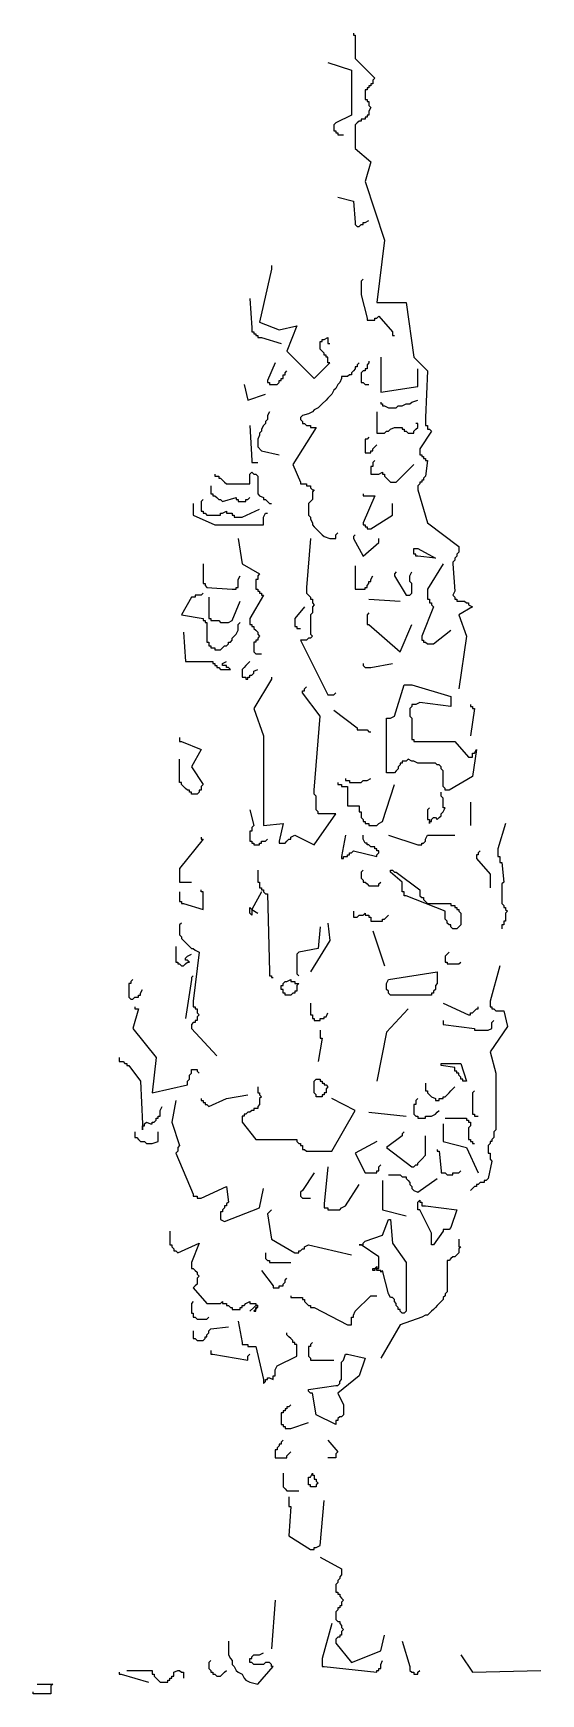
# Model space of a CAD drawing. Extents: x -14.8 to 11.2, y -1.5 to 83.6.
import ezdxf

# ---------------------------------------------------------------- set-up
doc = ezdxf.new("R2010")
doc.units = 0
doc.layers.get('0').update_dxf_attribs({"linetype": 'CONTINUOUS'})

msp = doc.modelspace()

# ---------------------------------------------------------------- linework, layer by layer
at = {"color": 0}
for points in [[(1.593, 83.615), (1.593, 83.515), (1.693, 83.515), (1.693, 82.315), (2.693, 81.315), (2.593, 81.215), (2.593, 81.115), (2.593, 81.015), (2.493, 81.015), (2.493, 80.915), (2.393, 80.915), (2.393, 80.815), (2.293, 80.815), (2.293, 80.715), (2.193, 80.715), (2.193, 80.615), (2.193, 80.515), (2.193, 80.415), (2.193, 80.315), (2.193, 80.215), (2.293, 80.215), (2.293, 80.115), (2.393, 80.115), (2.393, 80.015), (2.393, 79.915), (2.493, 79.815), (2.393, 79.615), (2.393, 79.515), (2.393, 79.415), (2.293, 79.415), (2.293, 79.315), (2.193, 79.315), (2.193, 79.215), (2.093, 79.215), (1.993, 79.215), (1.993, 79.115), (1.893, 79.115), (1.793, 79.015), (1.693, 78.915), (1.693, 77.715), (2.493, 77.015), (2.193, 76.015), (3.193, 73.015), (2.793, 69.815), (4.293, 69.815), (4.693, 67.015), (5.393, 66.315), (5.293, 63.915), (5.293, 63.815), (5.293, 63.715), (5.293, 63.615), (5.293, 63.515), (5.393, 63.515), (5.393, 63.415), (5.393, 63.315), (5.493, 63.315), (5.593, 63.215), (4.993, 62.315), (4.993, 62.215), (4.993, 62.115), (4.993, 62.015), (5.093, 62.015), (5.093, 61.915), (5.193, 61.915), (5.193, 61.815), (5.293, 61.815), (5.293, 61.715), (5.393, 61.715), (5.293, 60.915), (5.193, 60.815), (5.193, 60.715), (5.093, 60.715), (5.093, 60.615), (4.993, 60.615), (4.993, 60.515), (4.893, 60.415), (4.893, 60.315), (4.893, 60.215), (5.393, 58.515), (6.993, 57.315), (6.993, 57.215), (6.993, 57.115), (6.993, 57.015), (6.893, 56.915), (6.893, 56.815), (6.793, 56.715), (6.793, 56.615), (6.693, 56.515), (6.693, 56.415), (6.793, 55.015), (6.693, 54.815), (6.793, 54.715), (6.793, 54.615), (6.893, 54.615), (6.893, 54.515), (6.993, 54.515), (7.093, 54.515), (7.193, 54.515), (7.293, 54.515), (7.393, 54.415), (7.493, 54.415), (7.493, 54.315), (7.693, 54.215), (6.993, 53.815), (7.393, 52.715), (6.993, 50.015)], [(0.293, 82.115), (1.493, 81.715), (1.493, 79.415), (0.693, 79.015), (0.593, 78.915), (0.593, 78.815), (0.593, 78.715), (0.593, 78.615), (0.693, 78.615), (0.693, 78.515), (0.793, 78.515), (0.793, 78.415), (0.893, 78.415), (1.093, 78.415)], [(0.793, 75.215), (1.593, 75.015), (1.693, 73.915), (1.693, 73.815), (1.793, 73.715), (1.893, 73.715), (1.993, 73.815), (2.093, 73.815), (2.093, 73.915), (2.193, 73.915), (2.393, 74.015)], [(-2.607, 71.715), (-2.607, 71.615), (-2.607, 71.515), (-3.207, 68.815), (-2.207, 68.415), (-1.307, 68.615), (-1.807, 67.315), (-0.407, 65.915), (0.393, 66.715), (0.293, 66.715), (0.293, 66.815), (0.293, 66.915), (0.293, 67.015), (0.193, 67.015), (0.193, 67.115), (0.093, 67.115), (0.093, 67.215), (-0.007, 67.315), (-0.107, 67.415), (-0.107, 67.615), (-0.107, 67.715), (-0.107, 67.815), (-0.007, 67.815), (-0.007, 67.915), (0.093, 67.915), (0.293, 68.015), (0.293, 67.915), (0.293, 67.815), (0.293, 67.715), (0.393, 67.715)], [(2.093, 71.015), (1.993, 70.915), (1.993, 70.815), (1.993, 70.715), (1.993, 70.615), (1.993, 70.515), (1.993, 70.415), (1.993, 70.315), (1.993, 70.215), (2.293, 69.015), (2.293, 68.915), (2.393, 68.915), (2.493, 68.915), (2.593, 68.915), (2.693, 68.915), (2.693, 69.015), (2.793, 69.015), (2.893, 69.115), (3.593, 68.315), (3.593, 68.215), (3.593, 68.115), (3.693, 68.115)], [(-3.707, 70.015), (-3.607, 68.515), (-3.607, 68.415), (-3.607, 68.315), (-3.507, 68.315), (-3.507, 68.215), (-3.407, 68.215), (-3.407, 68.115), (-3.307, 68.115), (-3.307, 68.015), (-3.207, 68.015), (-3.107, 68.015), (-2.107, 67.715)], [(-2.407, 66.715), (-2.807, 65.815), (-2.807, 65.715), (-2.707, 65.715), (-2.707, 65.615), (-2.607, 65.615), (-2.507, 65.615), (-2.407, 65.615), (-2.307, 65.615), (-2.207, 65.715), (-2.207, 65.815), (-2.107, 65.815), (-2.107, 65.915), (-2.007, 65.915), (-2.007, 66.015), (-2.007, 66.115), (-1.907, 66.115), (-1.907, 66.215), (-1.807, 66.315)], [(1.893, 66.715), (1.793, 66.615), (1.793, 66.515), (1.693, 66.515), (1.693, 66.415), (1.593, 66.315), (1.493, 66.215), (1.493, 66.115), (1.393, 66.115), (1.293, 66.015), (1.193, 66.015), (1.093, 66.015), (0.993, 66.015), (0.993, 65.915), (0.893, 65.715), (0.793, 65.615), (0.693, 65.415), (0.593, 65.315), (0.493, 65.115), (0.393, 65.015), (0.293, 64.915), (0.193, 64.815), (-0.007, 64.615), (-0.107, 64.515), (-0.207, 64.415), (-0.407, 64.315), (-0.507, 64.215), (-0.707, 64.115), (-1.007, 64.015), (-1.107, 63.915), (-1.107, 63.815), (-1.007, 63.715), (-1.007, 63.615), (-0.907, 63.615), (-0.807, 63.515), (-0.707, 63.515), (-0.607, 63.515), (-0.607, 63.415), (-0.507, 63.415), (-0.307, 63.415), (-1.507, 61.515), (-1.107, 60.615), (-1.107, 60.515), (-1.007, 60.515), (-0.907, 60.515), (-0.807, 60.515), (-0.807, 60.415), (-0.707, 60.415), (-0.607, 60.415), (-0.607, 60.315), (-0.507, 60.215), (-0.407, 60.215), (-0.507, 60.115), (-0.507, 60.015), (-0.507, 59.915), (-0.507, 59.815), (-0.507, 59.715), (-0.607, 59.615), (-0.707, 59.515), (-0.707, 59.315), (-0.707, 59.215), (-0.707, 59.015), (-0.707, 58.915), (-0.607, 58.815), (-0.607, 58.715), (-0.507, 58.515), (-0.507, 58.415), (-0.407, 58.315), (-0.307, 58.215), (-0.207, 58.115), (-0.107, 58.015), (-0.007, 57.915), (0.093, 57.815), (0.393, 57.715), (0.493, 57.715), (0.593, 57.715), (0.693, 57.715), (0.693, 57.815), (0.693, 57.915), (0.793, 58.015)], [(2.393, 66.815), (2.393, 66.715), (2.293, 66.615), (2.293, 66.515), (2.293, 66.415), (2.193, 66.415), (2.193, 66.315), (2.093, 66.315), (1.993, 66.215), (1.993, 66.115), (1.993, 66.015), (1.993, 65.915), (1.993, 65.815), (1.993, 65.715), (2.093, 65.715), (2.193, 65.615), (2.293, 65.615), (2.393, 65.615)], [(2.993, 67.015), (2.993, 65.215), (4.893, 65.515), (4.893, 65.615), (4.893, 65.715), (4.893, 65.815), (4.893, 65.915), (4.893, 66.015), (4.893, 66.115), (4.893, 66.215), (4.893, 66.415)], [(-4.007, 65.615), (-3.807, 64.815), (-2.907, 65.115)], [(2.993, 64.715), (2.993, 64.615), (3.093, 64.615), (3.093, 64.515), (3.193, 64.515), (3.393, 64.415), (3.493, 64.415), (3.593, 64.415), (3.693, 64.415), (3.793, 64.415), (3.893, 64.515), (3.993, 64.515), (4.093, 64.515), (4.293, 64.615), (4.393, 64.615), (4.493, 64.615), (4.593, 64.715), (4.893, 64.815)], [(-2.707, 64.215), (-2.807, 64.015), (-2.807, 63.915), (-2.807, 63.815), (-2.907, 63.715), (-2.907, 63.615), (-3.007, 63.515), (-3.107, 63.315), (-3.107, 63.215), (-3.207, 63.115), (-3.207, 63.015), (-3.307, 62.815), (-3.307, 62.715), (-3.307, 62.615), (-3.307, 62.415), (-3.107, 62.215), (-2.207, 62.015)], [(2.793, 64.215), (2.793, 63.315), (2.793, 63.215), (2.793, 63.115), (2.893, 63.115), (2.993, 63.115), (3.093, 63.115), (3.193, 63.115), (3.293, 63.215), (3.393, 63.215), (3.493, 63.315), (3.693, 63.415), (3.793, 63.415), (3.893, 63.415), (3.993, 63.415), (4.093, 63.415), (4.093, 63.315), (4.193, 63.315), (4.193, 63.215), (4.293, 63.215), (4.393, 63.115), (4.593, 63.115), (4.693, 63.115), (4.693, 63.215), (4.793, 63.315), (4.893, 63.415), (4.893, 63.515), (4.893, 63.615), (4.793, 63.615)], [(-3.707, 63.515), (-3.607, 61.715), (-3.607, 61.615), (-3.507, 61.615), (-3.407, 61.615), (-3.307, 61.615)], [(2.393, 62.915), (2.293, 62.815), (2.193, 62.815), (2.193, 62.715), (2.193, 62.615), (2.193, 62.515), (2.193, 62.415), (2.193, 62.315), (2.193, 62.215), (2.193, 62.115), (2.293, 62.115), (2.393, 62.115), (2.493, 62.115), (2.493, 62.215), (2.593, 62.215), (2.593, 62.315), (2.693, 62.415), (2.793, 62.515)], [(2.693, 61.715), (2.593, 61.615), (2.593, 61.515), (2.593, 61.415), (2.493, 61.415), (2.493, 61.315), (2.493, 61.215), (2.493, 61.115), (2.493, 61.015), (2.593, 61.015), (2.693, 61.015), (2.793, 61.015), (2.893, 61.015), (3.093, 61.115), (3.093, 61.015), (3.193, 61.015), (3.193, 60.915), (3.293, 60.815), (3.393, 60.715), (3.493, 60.615), (3.593, 60.615), (3.793, 60.615), (4.693, 61.515)], [(-5.507, 61.015), (-5.507, 60.915), (-5.407, 60.915), (-5.307, 60.915), (-5.307, 60.815), (-5.207, 60.815), (-5.107, 60.715), (-5.007, 60.615), (-4.907, 60.515), (-3.707, 60.515), (-3.707, 60.615), (-3.707, 60.715), (-3.707, 60.815), (-3.707, 60.915), (-3.707, 61.015), (-3.607, 61.115), (-3.507, 61.015), (-3.407, 61.015), (-3.307, 60.915), (-3.307, 60.815), (-3.307, 60.715), (-3.307, 60.615), (-3.307, 60.415), (-3.307, 60.315), (-3.307, 60.215), (-3.307, 60.115), (-3.307, 60.015), (-3.207, 59.915), (-3.007, 59.815), (-3.007, 59.715), (-2.907, 59.715), (-2.807, 59.615), (-2.707, 59.515), (-2.607, 59.515)], [(-6.107, 59.715), (-6.207, 59.615), (-6.207, 59.515), (-6.207, 59.415), (-6.207, 59.315), (-6.207, 59.215), (-6.207, 59.115), (-6.107, 59.115), (-6.107, 59.015), (-6.007, 59.015), (-5.907, 58.915), (-5.807, 58.915), (-5.707, 58.915), (-5.607, 58.915), (-5.507, 58.915), (-5.407, 58.915), (-5.307, 58.915), (-5.207, 58.915), (-5.207, 59.015), (-5.107, 59.015), (-4.907, 59.115), (-4.907, 59.015), (-4.807, 59.015), (-4.707, 59.015), (-4.607, 59.015), (-4.607, 58.915), (-4.507, 58.915), (-4.507, 58.815), (-4.407, 58.815), (-4.307, 58.815), (-4.107, 58.815), (-3.207, 59.215)], [(-5.707, 60.415), (-5.707, 60.315), (-5.707, 60.215), (-5.707, 60.115), (-5.707, 60.015), (-5.607, 60.015), (-5.607, 59.915), (-5.507, 59.915), (-5.407, 59.815), (-5.307, 59.715), (-5.207, 59.715), (-5.107, 59.615), (-4.407, 59.815), (-4.407, 59.715), (-4.307, 59.715), (-4.307, 59.615), (-4.207, 59.615), (-4.107, 59.615), (-4.007, 59.615), (-3.907, 59.615), (-3.907, 59.715), (-3.807, 59.715), (-3.707, 59.815)], [(2.093, 60.015), (2.093, 59.915), (2.193, 59.915), (2.293, 59.915), (2.393, 59.915), (2.493, 59.915), (2.593, 59.915), (2.693, 59.915), (2.093, 58.515), (2.093, 58.415), (2.193, 58.415), (2.193, 58.315), (2.293, 58.315), (2.293, 58.215), (2.393, 58.215), (2.493, 58.215), (3.593, 58.915), (3.593, 59.015), (3.593, 59.115), (3.593, 59.215), (3.593, 59.315), (3.593, 59.415), (3.593, 59.515)], [(-6.607, 59.515), (-6.607, 59.415), (-6.607, 59.315), (-6.607, 59.215), (-6.607, 59.115), (-6.607, 59.015), (-6.607, 58.915), (-5.507, 58.415), (-3.007, 58.415), (-3.007, 58.515), (-3.007, 58.615), (-3.007, 58.715), (-3.007, 58.815), (-2.907, 59.015), (-2.807, 59.015)], [(1.693, 57.915), (1.593, 57.815), (1.593, 57.715), (2.093, 56.815), (2.893, 57.515), (2.893, 57.615), (2.893, 57.715)], [(-4.307, 57.715), (-4.107, 56.415), (-3.207, 55.915), (-3.307, 55.815), (-3.307, 55.715), (-3.307, 55.615), (-3.407, 55.615), (-3.407, 55.515), (-3.407, 55.415), (-3.407, 55.315), (-3.407, 55.215), (-3.407, 55.115), (-3.307, 55.115), (-3.307, 55.015), (-3.207, 55.015), (-3.207, 54.915), (-3.107, 54.915), (-3.107, 54.815), (-3.007, 54.815), (-3.707, 53.615), (-3.707, 53.515), (-3.707, 53.415), (-3.707, 53.315), (-3.607, 53.315), (-3.607, 53.215), (-3.507, 53.215), (-3.507, 53.115), (-3.407, 53.015), (-3.307, 52.915), (-3.307, 52.815), (-3.207, 52.715), (-3.307, 52.615), (-3.307, 52.515), (-3.407, 52.515), (-3.407, 52.415), (-3.507, 52.415), (-3.507, 52.315), (-3.507, 52.215), (-3.507, 52.115), (-3.507, 52.015), (-3.507, 51.915), (-3.407, 51.815), (-3.307, 51.815), (-3.107, 51.815)], [(-0.607, 57.715), (-0.807, 55.215), (-0.807, 55.115), (-0.807, 55.015), (-0.807, 54.915), (-0.707, 54.815), (-0.607, 54.715), (-0.607, 54.615), (-0.507, 54.615), (-0.507, 54.515), (-0.507, 54.415), (-0.407, 54.315), (-0.507, 54.215), (-0.507, 54.115), (-0.507, 54.015), (-0.507, 53.915), (-0.607, 53.815), (-0.607, 53.715), (-0.607, 53.615), (-0.607, 53.515), (-0.607, 53.415), (-0.607, 53.315), (-0.607, 53.215), (-0.607, 53.115), (-0.607, 53.015), (-0.607, 52.915), (-0.607, 52.815), (-0.507, 52.715), (-0.607, 52.615), (-0.707, 52.615), (-0.807, 52.515), (-0.907, 52.515), (-1.007, 52.515), (-1.107, 52.515), (0.293, 49.715), (0.393, 49.715), (0.493, 49.715), (0.593, 49.715), (0.693, 49.815)], [(-6.107, 56.415), (-6.107, 56.315), (-6.107, 56.215), (-6.107, 56.115), (-6.107, 56.015), (-6.107, 55.915), (-6.107, 55.815), (-6.107, 55.715), (-6.107, 55.615), (-6.107, 55.515), (-6.107, 55.415), (-6.007, 55.415), (-6.007, 55.315), (-5.907, 55.215), (-4.607, 55.115), (-4.507, 55.115), (-4.407, 55.115), (-4.407, 55.215), (-4.307, 55.215), (-4.307, 55.315), (-4.307, 55.415), (-4.307, 55.515), (-4.307, 55.615), (-4.207, 55.815)], [(1.693, 56.315), (1.693, 55.215), (1.693, 55.115), (1.793, 55.115), (1.893, 55.115), (2.093, 55.115), (2.193, 55.115), (2.193, 55.215), (2.293, 55.215), (2.293, 55.315), (2.393, 55.415), (2.393, 55.515), (2.493, 55.515), (2.493, 55.615), (2.593, 55.815)], [(6.193, 56.415), (5.393, 55.115), (5.393, 55.015), (5.393, 54.915), (5.393, 54.815), (5.393, 54.715), (5.393, 54.615), (5.493, 54.615), (5.493, 54.515), (5.493, 54.415), (5.593, 54.415), (5.593, 54.315), (5.693, 54.215), (5.093, 52.715), (5.093, 52.615), (5.093, 52.515), (5.193, 52.515), (5.193, 52.415), (5.293, 52.415), (5.393, 52.315), (5.493, 52.315), (5.693, 52.315), (6.593, 53.015)], [(3.793, 56.015), (3.693, 55.915), (3.693, 55.815), (4.293, 54.815), (4.393, 54.815), (4.493, 54.815), (4.593, 54.915), (4.593, 55.015), (4.593, 55.115), (4.593, 55.215), (4.593, 55.315), (4.593, 55.415), (4.493, 55.515), (4.493, 55.615), (4.493, 55.715), (4.493, 55.815), (4.593, 56.015)], [(-6.107, 54.915), (-6.207, 54.815), (-6.307, 54.815), (-6.407, 54.815), (-6.507, 54.815), (-6.507, 54.715), (-6.607, 54.715), (-6.707, 54.715), (-7.207, 53.815), (-6.107, 53.615), (-6.107, 53.515), (-6.007, 53.515), (-6.007, 53.415), (-5.907, 53.415), (-5.907, 53.315), (-5.907, 53.215), (-5.907, 53.115), (-5.907, 53.015), (-5.907, 52.915), (-5.907, 52.815), (-5.907, 52.715), (-5.907, 52.615), (-5.907, 52.515), (-5.907, 52.415), (-5.807, 52.415), (-5.807, 52.315), (-5.807, 52.215), (-5.707, 52.215), (-5.707, 52.115), (-5.607, 52.115), (-5.507, 52.115), (-5.507, 52.015), (-5.307, 52.015), (-5.207, 52.015), (-5.107, 52.115), (-5.007, 52.215), (-4.907, 52.215), (-4.807, 52.315), (-4.807, 52.415), (-4.707, 52.415), (-4.607, 52.515), (-4.607, 52.615), (-4.507, 52.715), (-4.407, 52.815), (-4.307, 53.015), (-4.307, 53.115), (-4.307, 53.215), (-4.307, 53.315), (-4.207, 53.415)], [(-5.807, 54.715), (-5.807, 54.615), (-5.807, 54.515), (-5.807, 54.415), (-5.807, 54.315), (-5.807, 54.215), (-5.807, 54.115), (-5.807, 54.015), (-5.807, 53.915), (-5.807, 53.815), (-5.807, 53.715), (-5.807, 53.615), (-5.707, 53.615), (-5.707, 53.515), (-5.607, 53.515), (-5.507, 53.515), (-5.407, 53.515), (-5.307, 53.515), (-5.207, 53.415), (-5.107, 53.415), (-5.007, 53.415), (-4.907, 53.415), (-4.807, 53.415), (-4.607, 53.515), (-4.207, 54.515)], [(2.393, 54.615), (3.993, 54.515)], [(-0.907, 54.215), (-1.407, 53.615), (-1.407, 53.515), (-1.407, 53.415), (-1.407, 53.315), (-1.407, 53.215), (-1.307, 53.215), (-1.307, 53.115), (-1.207, 53.115), (-1.107, 53.115)], [(2.393, 53.915), (2.293, 53.815), (2.293, 53.715), (2.293, 53.615), (2.293, 53.515), (2.293, 53.415), (2.293, 53.315), (2.393, 53.315), (3.993, 51.915), (4.593, 53.315)], [(-7.107, 52.915), (-7.007, 51.415), (-5.607, 51.415), (-5.607, 51.315), (-5.507, 51.315), (-5.507, 51.215), (-5.407, 51.215), (-5.407, 51.115), (-5.307, 51.115), (-5.207, 51.015), (-5.107, 51.015), (-4.907, 51.015), (-4.807, 51.015), (-4.707, 51.015), (-4.807, 51.115), (-4.907, 51.115), (-4.907, 51.215), (-5.007, 51.215), (-5.107, 51.215), (-5.107, 51.315), (-4.907, 51.415)], [(-3.707, 51.415), (-3.807, 51.315), (-3.907, 51.215), (-4.007, 51.115), (-4.107, 51.015), (-4.107, 50.915), (-4.107, 50.815), (-4.107, 50.715), (-4.107, 50.615), (-4.007, 50.615), (-3.907, 50.615), (-3.907, 50.515), (-3.807, 50.515), (-3.807, 50.615), (-3.707, 50.615), (-3.707, 50.715), (-3.607, 50.715), (-3.507, 50.815), (-3.507, 50.915), (-3.307, 51.015)], [(2.093, 51.315), (2.093, 51.215), (2.193, 51.115), (2.293, 51.115), (2.393, 51.115), (2.493, 51.115), (3.593, 51.315)], [(-2.607, 50.615), (-2.607, 50.515), (-3.507, 49.015), (-3.007, 47.615), (-3.007, 43.015), (-2.007, 43.115), (-2.207, 42.215), (-2.207, 42.115), (-2.107, 42.115), (-2.007, 42.115), (-1.907, 42.115), (-1.807, 42.215), (-1.707, 42.315), (-1.607, 42.315), (-1.607, 42.415), (-1.407, 42.515), (-0.407, 42.015), (0.693, 43.615), (0.593, 43.615), (0.493, 43.615), (0.393, 43.615), (0.293, 43.615), (0.193, 43.615), (0.093, 43.615), (-0.007, 43.615), (-0.107, 43.615), (-0.207, 43.615), (-0.207, 43.715), (-0.307, 43.815), (-0.307, 43.915), (-0.307, 44.015), (-0.307, 44.115), (-0.307, 44.215), (-0.307, 44.315), (-0.307, 44.415), (-0.307, 44.515), (-0.407, 44.615), (-0.407, 44.815), (-0.107, 48.615), (-1.007, 49.815), (-1.007, 49.915), (-0.907, 49.915), (-0.907, 50.015), (-0.807, 50.115)], [(0.593, 48.915), (1.793, 48.015), (1.793, 47.915), (1.893, 47.915), (1.993, 47.915), (2.093, 47.915), (2.193, 47.915), (2.293, 47.915), (2.393, 47.815), (2.493, 47.815)], [(7.593, 49.215), (7.593, 49.115), (7.693, 49.115), (7.693, 49.015), (7.793, 49.015), (7.593, 47.615)], [(-7.307, 47.515), (-7.307, 47.415), (-7.307, 47.315), (-7.207, 47.315), (-6.207, 46.915), (-6.707, 46.015), (-6.107, 45.115), (-6.207, 45.015), (-6.207, 44.915), (-6.207, 44.815), (-6.307, 44.815), (-6.307, 44.715), (-6.407, 44.615), (-6.507, 44.615), (-6.607, 44.615), (-6.707, 44.615), (-6.707, 44.715), (-6.807, 44.715), (-6.807, 44.815), (-6.907, 44.815), (-7.007, 44.915), (-7.107, 45.015), (-7.207, 45.115), (-7.207, 45.215), (-7.307, 45.215), (-7.307, 45.315), (-7.307, 45.515), (-7.307, 46.415)], [(0.793, 45.215), (0.793, 45.115), (0.893, 45.115), (0.993, 45.115), (0.993, 45.015), (1.093, 45.015), (1.193, 45.015), (1.293, 45.015), (1.293, 44.115), (1.293, 44.015), (1.393, 44.015), (1.493, 44.015), (1.593, 44.015), (1.693, 44.015), (1.793, 44.015), (1.893, 44.015), (1.893, 43.915), (1.893, 43.815), (1.893, 43.715), (1.993, 43.715), (1.993, 43.615), (1.993, 43.515), (1.993, 43.415), (2.093, 43.315), (2.093, 43.215), (2.193, 43.215), (2.193, 43.115), (2.293, 43.115), (2.393, 43.115), (2.393, 43.015), (2.493, 43.015), (2.593, 43.015), (2.693, 43.015), (2.793, 43.015), (2.893, 43.115), (3.093, 43.215), (3.693, 45.115)], [(1.193, 45.415), (1.193, 45.315), (1.293, 45.315), (1.393, 45.315), (1.393, 45.215), (1.493, 45.215), (1.593, 45.215), (1.793, 45.215), (1.893, 45.215), (1.993, 45.215), (2.093, 45.315), (2.193, 45.315), (2.293, 45.315), (2.493, 45.415)], [(5.493, 43.915), (5.393, 43.815), (5.393, 43.715), (5.393, 43.615), (5.393, 43.515), (5.393, 43.415), (5.393, 43.315), (5.493, 43.315), (5.493, 43.215), (5.493, 43.115), (5.493, 43.215), (5.593, 43.215), (5.593, 43.315), (5.693, 43.415), (5.793, 43.415), (5.893, 43.315), (5.993, 43.415), (6.093, 43.515), (6.093, 43.615), (6.193, 43.715), (6.293, 43.915), (6.193, 43.915), (6.193, 44.015), (6.193, 44.115), (6.193, 44.215), (6.193, 44.315), (6.193, 44.415), (6.093, 44.515), (6.093, 44.715)], [(-3.707, 43.815), (-3.507, 43.015), (-3.607, 42.915), (-3.607, 42.815), (-3.607, 42.715), (-3.707, 42.715), (-3.707, 42.615), (-3.707, 42.515), (-3.707, 42.415), (-3.707, 42.315), (-3.707, 42.215), (-3.607, 42.215), (-3.607, 42.115), (-3.507, 42.115), (-3.507, 42.015), (-3.407, 42.015), (-3.307, 42.015), (-3.207, 42.015), (-3.207, 42.115), (-3.107, 42.115), (-3.107, 42.215), (-3.007, 42.215), (-2.907, 42.215), (-2.807, 42.315)], [(7.593, 44.215), (7.593, 43.015)], [(9.393, 43.115), (8.993, 41.815), (8.993, 41.715), (8.993, 41.615), (8.993, 41.515), (8.993, 41.415), (9.093, 41.415), (9.093, 41.315), (9.093, 41.215), (9.093, 41.115), (9.193, 41.115), (9.293, 40.115), (9.193, 40.015), (9.193, 39.915), (9.193, 39.815), (9.193, 39.715), (9.193, 39.615), (9.193, 39.515), (9.193, 39.415), (9.193, 39.315), (9.193, 39.215), (9.193, 39.115), (9.193, 39.015), (9.293, 38.915), (9.293, 38.815), (9.393, 38.815), (9.393, 38.715), (9.493, 38.615), (9.393, 38.515), (9.393, 38.415), (9.393, 38.315), (9.393, 38.215), (9.393, 38.115), (9.293, 38.115), (9.293, 38.015), (9.293, 37.915), (9.193, 37.915), (9.193, 37.815), (9.193, 37.715)], [(-6.207, 42.415), (-6.207, 42.315), (-6.107, 42.315), (-7.307, 40.815), (-7.307, 40.715), (-7.307, 40.615), (-7.307, 40.515), (-7.307, 40.415), (-7.307, 40.315), (-7.307, 40.215), (-7.307, 40.115), (-7.207, 40.115), (-7.107, 40.115), (-7.007, 40.115), (-6.907, 40.115), (-6.707, 40.115)], [(1.193, 42.515), (0.993, 41.415), (0.993, 41.315), (1.093, 41.315), (1.093, 41.415), (1.193, 41.415), (1.293, 41.415), (1.293, 41.515), (1.393, 41.515), (1.393, 41.615), (1.493, 41.615), (1.593, 41.715), (2.793, 41.415), (2.793, 41.515), (2.893, 41.615), (2.893, 41.715), (2.793, 41.715), (2.793, 41.815), (2.693, 41.815), (2.693, 41.915), (2.593, 41.915), (2.493, 41.915), (2.393, 42.015), (2.293, 42.015), (2.293, 42.115), (2.193, 42.115), (2.093, 42.315), (2.093, 42.415), (2.093, 42.515)], [(3.393, 42.515), (4.893, 42.015), (4.993, 42.015), (5.093, 42.015), (5.093, 42.115), (5.193, 42.115), (5.293, 42.215), (5.293, 42.315), (5.393, 42.515), (6.793, 42.515)], [(8.093, 41.715), (7.993, 41.615), (7.993, 41.515), (7.893, 41.515), (7.893, 41.415), (7.893, 41.315), (8.593, 40.515), (8.593, 40.415), (8.593, 40.315), (8.593, 40.215), (8.593, 40.115), (8.593, 40.015), (8.593, 39.915), (8.593, 39.815)], [(-3.307, 40.715), (-3.307, 40.615), (-3.307, 40.515), (-3.307, 40.415), (-3.307, 40.315), (-3.307, 40.215), (-3.307, 40.115), (-3.207, 40.115), (-3.207, 40.015), (-3.207, 39.915), (-3.207, 39.815), (-3.107, 39.815), (-3.107, 39.715), (-3.007, 39.715), (-3.007, 39.615), (-2.907, 39.515), (-2.807, 39.515), (-2.707, 35.515), (-2.707, 35.415), (-2.707, 35.315), (-2.607, 35.315), (-2.607, 35.215), (-2.507, 35.215)], [(2.093, 40.715), (1.993, 40.615), (1.993, 40.515), (1.993, 40.415), (1.993, 40.315), (2.093, 40.215), (2.093, 40.115), (2.193, 40.115), (2.293, 40.015), (2.393, 39.915), (2.493, 39.915), (2.593, 39.915), (2.693, 39.915), (2.793, 39.915), (2.893, 39.915), (2.893, 40.015), (2.993, 40.115)], [(-7.307, 39.615), (-7.307, 39.515), (-7.307, 39.415), (-7.307, 39.315), (-7.307, 39.215), (-7.307, 39.115), (-7.207, 39.115), (-7.207, 39.015), (-7.107, 39.015), (-6.107, 38.715), (-6.107, 39.615), (-6.207, 39.615), (-6.207, 39.715)], [(-3.107, 39.615), (-3.607, 38.715), (-3.607, 38.515), (-3.607, 38.415), (-3.707, 38.515), (-3.707, 38.615), (-3.707, 38.715), (-3.707, 38.815), (-3.607, 38.715), (-3.307, 38.515)], [(1.593, 38.615), (1.593, 38.515), (1.593, 38.415), (1.593, 38.315), (1.693, 38.315), (1.793, 38.315), (1.893, 38.415), (1.993, 38.415), (2.093, 38.415), (2.193, 38.515), (2.193, 38.415), (2.293, 38.415), (2.393, 38.415), (2.393, 38.315), (2.493, 38.315), (2.493, 38.215), (2.493, 38.115), (2.593, 38.115), (2.693, 38.115), (2.793, 38.115), (2.893, 38.115), (2.993, 38.115), (3.093, 38.115), (3.093, 38.215), (3.193, 38.215), (3.293, 38.315), (3.393, 38.415)], [(-7.207, 38.015), (-7.307, 37.915), (-7.307, 37.815), (-7.307, 37.615), (-7.307, 37.515), (-7.307, 37.415), (-7.207, 37.315), (-7.207, 37.215), (-7.107, 37.115), (-7.007, 37.015), (-6.907, 36.915), (-6.807, 36.815), (-6.707, 36.715), (-6.607, 36.715), (-6.507, 36.615), (-6.307, 36.515), (-6.607, 34.015), (-6.607, 33.915), (-6.607, 33.815), (-6.607, 33.715), (-6.507, 33.715), (-6.507, 33.615), (-6.407, 33.615), (-6.407, 33.515), (-6.407, 33.415), (-6.307, 33.315), (-6.407, 33.215), (-6.407, 33.115), (-6.407, 33.015), (-6.507, 33.015), (-6.507, 32.915), (-6.607, 32.915), (-6.707, 32.815), (-6.707, 32.715), (-6.707, 32.615), (-5.407, 31.215)], [(-0.107, 37.815), (-0.207, 36.715), (-1.207, 36.515), (-1.307, 36.415), (-1.307, 36.315), (-1.307, 36.215), (-1.307, 36.115), (-1.307, 36.015), (-1.307, 35.915), (-1.307, 35.815), (-1.307, 35.715), (-1.307, 35.615), (-1.307, 35.515), (-1.307, 35.415), (-1.207, 35.315)], [(0.293, 38.015), (0.393, 37.115), (-0.607, 35.515)], [(2.593, 37.615), (3.193, 35.815)], [(-7.507, 36.815), (-7.507, 36.715), (-7.507, 36.615), (-7.507, 36.515), (-7.507, 36.415), (-7.507, 36.315), (-7.507, 36.215), (-7.507, 36.115), (-7.507, 36.015), (-7.407, 36.015), (-7.407, 35.915), (-7.307, 35.915), (-7.207, 35.815), (-7.107, 35.815), (-7.007, 35.915), (-6.907, 36.015), (-6.807, 36.015), (-6.907, 36.115), (-7.007, 36.115), (-7.007, 36.215), (-6.907, 36.315), (-6.707, 36.415)], [(6.493, 36.515), (6.393, 36.415), (6.293, 36.315), (6.293, 36.215), (6.293, 36.115), (6.293, 36.015), (6.393, 36.015), (6.393, 35.915), (6.493, 35.915), (6.593, 35.915), (6.693, 35.915), (6.793, 35.915), (6.893, 35.915), (6.993, 35.915), (7.093, 36.015)], [(9.093, 35.815), (8.593, 34.015), (8.593, 33.915), (8.593, 33.815), (8.593, 33.715), (8.693, 33.715), (8.693, 33.615), (8.793, 33.615), (8.893, 33.515), (8.993, 33.515), (9.093, 33.515), (9.293, 33.515), (9.493, 32.715), (8.593, 31.415), (8.893, 30.315), (8.893, 27.415), (8.793, 27.315), (8.793, 27.215), (8.793, 27.115), (8.793, 27.015), (8.693, 26.915), (8.693, 26.815), (8.593, 26.815), (8.593, 26.715), (8.493, 26.615), (8.493, 26.515), (8.493, 26.415), (8.493, 26.315), (8.493, 26.215), (8.593, 26.215), (8.593, 26.115), (8.593, 26.015), (8.593, 25.915), (8.693, 25.815), (8.493, 24.915), (8.393, 24.815), (8.293, 24.815), (8.293, 24.715), (8.193, 24.715), (8.093, 24.715), (7.993, 24.615), (7.893, 24.615), (7.893, 24.515), (7.793, 24.515), (7.693, 24.415), (7.593, 24.315)], [(-9.707, 35.115), (-9.807, 35.015), (-9.807, 34.915), (-9.907, 34.915), (-9.907, 34.815), (-9.907, 34.715), (-9.907, 34.615), (-9.907, 34.515), (-9.907, 34.415), (-9.907, 34.315), (-9.907, 34.215), (-9.807, 34.115), (-9.707, 34.115), (-9.607, 34.215), (-9.507, 34.215), (-9.407, 34.215), (-9.407, 34.315), (-9.307, 34.315), (-9.307, 34.415), (-9.207, 34.615)], [(-6.607, 35.315), (-6.707, 35.215), (-6.707, 35.115), (-7.007, 33.115)], [(-9.607, 33.715), (-9.607, 33.615), (-9.507, 33.615), (-9.407, 33.615), (-9.707, 32.615), (-8.507, 31.115), (-8.707, 29.315), (-6.907, 29.715), (-6.907, 29.815), (-6.907, 29.915), (-6.807, 30.015), (-6.807, 30.115), (-6.807, 30.215), (-6.707, 30.315), (-6.707, 30.415), (-6.707, 30.515), (-6.607, 30.515), (-6.507, 30.515), (-6.407, 30.515), (-6.407, 30.415), (-6.307, 30.315)], [(-0.607, 33.915), (-0.607, 33.815), (-0.607, 33.715), (-0.607, 33.615), (-0.607, 33.515), (-0.607, 33.415), (-0.607, 33.315), (-0.507, 33.315), (-0.507, 33.215), (-0.507, 33.115), (-0.407, 33.115), (-0.407, 33.015), (-0.307, 33.015), (-0.207, 33.015), (-0.107, 33.015), (-0.107, 33.115), (-0.007, 33.115), (0.093, 33.115), (0.093, 33.215), (0.193, 33.215), (0.293, 33.415)], [(4.393, 33.615), (3.293, 32.415), (2.793, 29.915)], [(6.193, 33.915), (7.493, 33.315), (7.593, 33.315), (7.593, 33.415), (7.693, 33.415), (7.793, 33.515), (7.893, 33.615), (7.993, 33.615), (7.993, 33.715)], [(-0.107, 32.515), (-0.107, 32.415), (-0.107, 32.315), (-0.107, 32.215), (-0.107, 32.115), (-0.007, 32.115), (-0.207, 30.915)], [(6.193, 33.015), (6.193, 32.915), (6.193, 32.815), (7.793, 32.615), (7.793, 32.515), (7.893, 32.515), (7.993, 32.515), (8.093, 32.515), (8.193, 32.515), (8.293, 32.515), (8.393, 32.515), (8.493, 32.515), (8.693, 32.615), (8.693, 32.715), (8.693, 32.815), (8.693, 32.915), (8.793, 33.015)], [(-10.407, 31.115), (-10.407, 31.015), (-10.407, 30.915), (-10.307, 30.915), (-10.207, 30.915), (-10.107, 30.815), (-10.007, 30.815), (-10.007, 30.715), (-9.907, 30.715), (-9.307, 29.915), (-9.207, 27.715), (-9.207, 27.515), (-9.207, 27.415), (-9.207, 27.515), (-9.207, 27.615), (-9.107, 27.615), (-9.107, 27.715), (-9.007, 27.815), (-8.807, 27.715), (-8.707, 27.715), (-8.707, 27.815), (-8.607, 27.815), (-8.507, 27.915), (-8.507, 28.015), (-8.407, 28.015), (-8.407, 28.115), (-8.307, 28.115), (-8.307, 28.215), (-8.307, 28.315), (-8.307, 28.415), (-8.207, 28.615)], [(5.293, 29.815), (5.293, 29.715), (5.293, 29.615), (5.293, 29.515), (5.293, 29.415), (5.393, 29.415), (5.393, 29.315), (5.493, 29.215), (5.593, 29.115), (5.793, 29.015), (5.793, 28.915), (5.893, 28.915), (5.993, 28.915), (5.993, 29.015), (6.093, 29.015), (6.193, 29.015), (6.193, 29.115), (6.293, 29.115), (6.393, 29.215), (6.493, 29.315), (6.593, 29.415), (6.793, 29.615)], [(-6.207, 29.015), (-6.207, 28.915), (-6.107, 28.915), (-6.107, 28.815), (-6.007, 28.815), (-6.007, 28.715), (-5.907, 28.715), (-5.807, 28.615), (-4.907, 29.015), (-3.807, 29.215)], [(-3.307, 29.615), (-3.307, 29.515), (-3.307, 29.415), (-3.307, 29.315), (-3.207, 29.315), (-3.207, 29.215), (-3.107, 29.115), (-3.207, 29.015), (-3.207, 28.915), (-3.207, 28.815), (-3.207, 28.715), (-3.307, 28.615), (-3.307, 28.515), (-3.407, 28.515), (-3.507, 28.515), (-3.507, 28.415), (-3.607, 28.415), (-3.707, 28.315), (-3.807, 28.315), (-3.907, 28.215), (-4.007, 28.215), (-4.007, 28.115), (-4.107, 28.115), (-4.107, 28.015), (-4.107, 27.915), (-4.107, 27.815), (-3.407, 26.915), (-1.307, 26.915), (-1.307, 26.815), (-1.207, 26.715), (-1.107, 26.715), (-1.107, 26.615), (-1.007, 26.615), (-1.007, 26.515), (-1.007, 26.415), (-0.907, 26.415), (-0.807, 26.315), (-0.707, 26.315), (0.493, 26.315), (1.693, 28.415), (0.493, 29.015)], [(4.893, 29.015), (4.793, 28.915), (4.793, 28.815), (4.793, 28.715), (4.693, 28.715), (4.693, 28.615), (4.693, 28.515), (4.693, 28.415), (4.693, 28.315), (4.693, 28.215), (4.793, 28.115), (4.893, 28.115), (4.893, 28.015), (4.993, 28.015), (5.093, 28.015), (5.193, 28.015), (5.293, 28.015), (5.293, 28.115), (5.393, 28.115), (5.493, 28.115), (5.593, 28.115), (5.793, 28.215), (5.893, 28.315), (5.993, 28.415)], [(7.793, 29.415), (7.693, 29.315), (7.693, 28.315), (7.693, 28.215), (7.793, 28.215), (7.793, 28.115), (7.893, 28.115), (7.993, 28.115)], [(-7.507, 28.915), (-7.707, 27.815), (-7.307, 26.615), (-7.407, 26.515), (-7.407, 26.415), (-7.407, 26.315), (-7.507, 26.215), (-6.607, 24.115), (-6.607, 24.015), (-6.507, 24.015), (-6.407, 24.015), (-6.407, 23.915), (-6.307, 23.915), (-6.207, 23.915), (-4.907, 24.515), (-4.807, 23.715), (-4.907, 23.615), (-4.907, 23.515), (-5.007, 23.515), (-5.007, 23.415), (-5.107, 23.315), (-5.107, 23.215), (-5.207, 23.215), (-5.207, 23.115), (-5.207, 23.015), (-5.207, 22.915), (-5.207, 22.815), (-5.007, 22.715), (-3.207, 23.415), (-3.007, 24.415)], [(2.393, 28.315), (4.293, 28.115)], [(-9.607, 27.315), (-9.607, 27.215), (-9.607, 27.115), (-9.607, 27.015), (-9.507, 27.015), (-9.407, 26.915), (-9.307, 26.815), (-9.207, 26.815), (-9.107, 26.815), (-9.007, 26.715), (-8.907, 26.715), (-8.807, 26.715), (-8.707, 26.715), (-8.407, 26.815), (-8.407, 26.915), (-8.407, 27.015), (-8.407, 27.115), (-8.407, 27.215), (-8.407, 27.315)], [(4.193, 27.315), (4.093, 27.215), (4.093, 27.115), (3.293, 26.515), (4.593, 25.515), (4.693, 25.515), (4.793, 25.615), (4.893, 25.615), (4.893, 25.715), (4.993, 25.815), (5.093, 25.915), (5.293, 26.115), (5.293, 27.115)], [(6.193, 27.715), (6.193, 26.815), (7.393, 26.515), (7.993, 25.215)], [(6.293, 28.015), (7.393, 28.015), (7.393, 27.915), (7.493, 27.915), (7.493, 27.815), (7.593, 27.815), (7.593, 27.715), (7.593, 27.615), (7.493, 27.515), (7.493, 27.415), (7.493, 27.315), (7.493, 27.215), (7.493, 27.115), (7.493, 27.015), (7.493, 26.915), (7.593, 26.915), (7.593, 26.815), (7.693, 26.815), (7.693, 26.715), (7.793, 26.715)], [(2.793, 26.815), (1.693, 26.215), (2.193, 25.215), (2.293, 25.215), (2.393, 25.215), (2.493, 25.215), (2.593, 25.215), (2.693, 25.215), (2.793, 25.215), (2.793, 25.315), (2.893, 25.315), (2.893, 25.415), (2.893, 25.515), (2.993, 25.615)], [(5.893, 26.415), (5.893, 26.315), (5.993, 26.315), (6.093, 25.315), (6.093, 25.215), (6.193, 25.215), (6.293, 25.215), (6.393, 25.115), (6.493, 25.115), (6.593, 25.115), (6.693, 25.115), (6.693, 25.215), (6.793, 25.215), (6.893, 25.215), (6.993, 25.215), (7.093, 25.315)], [(-0.407, 25.215), (-1.007, 24.315), (-1.107, 24.215), (-1.107, 24.115), (-1.107, 24.015), (-1.007, 23.915), (-0.907, 23.915), (-0.807, 23.915), (-0.607, 23.915)], [(0.293, 25.515), (0.093, 23.615), (0.093, 23.515), (0.093, 23.415), (0.193, 23.415), (0.293, 23.415), (0.293, 23.315), (0.393, 23.315), (0.493, 23.315), (0.593, 23.315), (0.693, 23.315), (0.793, 23.315), (0.893, 23.315), (0.993, 23.415), (1.193, 23.515), (1.893, 24.615)], [(3.093, 24.815), (3.093, 23.315), (4.293, 23.015)], [(3.393, 25.115), (3.493, 25.115), (3.593, 25.115), (3.693, 25.115), (3.793, 25.115), (3.893, 25.115), (3.993, 25.115), (4.093, 25.015), (4.193, 25.015), (4.293, 25.015), (4.293, 24.915), (4.393, 24.815), (4.493, 24.715), (4.493, 24.615), (4.593, 24.515), (4.593, 24.415), (4.693, 24.315), (4.893, 24.215), (5.893, 24.915)], [(-2.607, 23.315), (-2.707, 23.215), (-2.807, 23.115), (-2.607, 21.815), (-1.407, 21.115), (-1.307, 21.115), (-1.207, 21.115), (-1.207, 21.215), (-1.107, 21.215), (-1.007, 21.315), (-0.907, 21.315), (-0.907, 21.415), (-0.707, 21.515), (1.493, 21.015)], [(-7.807, 22.215), (-7.807, 22.115), (-7.807, 22.015), (-7.807, 21.915), (-7.807, 21.815), (-7.807, 21.715), (-7.807, 21.615), (-7.807, 21.515), (-7.707, 21.515), (-7.707, 21.415), (-7.607, 21.315), (-7.607, 21.215), (-7.507, 21.215), (-7.407, 21.115), (-6.307, 21.615), (-6.707, 20.615), (-6.707, 20.515), (-6.707, 20.415), (-6.707, 20.315), (-6.607, 20.315), (-6.507, 20.215), (-6.407, 20.115), (-6.407, 20.015), (-6.307, 19.915), (-6.407, 19.815), (-6.407, 19.715), (-6.407, 19.615), (-6.407, 19.515), (-6.507, 19.415), (-6.607, 19.315), (-5.907, 18.515), (-5.807, 18.515), (-5.707, 18.515), (-5.607, 18.515), (-5.507, 18.515), (-5.407, 18.515), (-5.307, 18.515), (-5.207, 18.515), (-5.107, 18.615), (-5.107, 18.515), (-5.007, 18.515), (-4.907, 18.515), (-4.907, 18.415), (-4.807, 18.415), (-4.707, 18.315), (-4.607, 18.315), (-4.607, 18.215), (-4.407, 18.215), (-4.307, 18.215), (-4.207, 18.215), (-4.207, 18.315), (-4.107, 18.315), (-4.107, 18.415), (-4.007, 18.415), (-3.907, 18.515), (-3.707, 18.615), (-3.707, 18.515), (-3.607, 18.515), (-3.507, 18.515), (-3.407, 18.515), (-3.407, 18.415), (-3.307, 18.415), (-3.407, 18.215), (-3.507, 18.115), (-3.407, 18.115), (-3.407, 18.215), (-3.407, 18.315), (-3.307, 18.315), (-3.307, 18.415), (-3.407, 18.415), (-3.507, 18.315), (-3.707, 18.115)], [(6.993, 21.815), (6.993, 21.715), (6.993, 21.615), (6.993, 21.515), (6.993, 21.415), (7.093, 21.415), (6.993, 21.315), (6.993, 21.215), (6.993, 21.115), (6.893, 21.015), (6.793, 20.915), (6.693, 20.915), (6.593, 20.815), (6.493, 20.715), (6.393, 20.715), (6.393, 19.115), (6.293, 19.015), (6.293, 18.915), (6.193, 18.815), (6.193, 18.715), (6.093, 18.615), (5.993, 18.515), (5.893, 18.415), (5.793, 18.315), (5.693, 18.215), (5.593, 18.115), (5.493, 18.015), (5.393, 17.915), (5.293, 17.915), (5.093, 17.815), (3.993, 17.415), (2.993, 15.715)], [(-2.907, 21.115), (-2.907, 21.015), (-2.907, 20.915), (-2.907, 20.815), (-2.807, 20.715), (-2.707, 20.715), (-2.707, 20.615), (-2.607, 20.615), (-2.507, 20.615), (-2.407, 20.615), (-2.307, 20.615), (-2.207, 20.615), (-2.107, 20.615), (-2.007, 20.615), (-1.907, 20.615), (-1.807, 20.615), (-1.607, 20.615)], [(-3.107, 20.215), (-2.507, 19.415), (-2.507, 19.315), (-2.407, 19.315), (-2.307, 19.315), (-2.207, 19.315), (-2.207, 19.415), (-2.107, 19.415), (-2.007, 19.415), (-2.007, 19.515), (-1.907, 19.615), (-1.907, 19.715), (-1.807, 19.815)], [(-1.607, 18.915), (-1.607, 18.815), (-1.507, 18.815), (-1.407, 18.815), (-1.307, 18.815), (-1.207, 18.815), (-1.107, 18.815), (-1.007, 18.815), (-1.007, 18.715), (-0.907, 18.715), (-0.907, 18.615), (-0.807, 18.515), (-0.707, 18.415), (-0.607, 18.415), (-0.607, 18.315), (-0.407, 18.315), (1.293, 17.415), (1.393, 17.415), (1.493, 17.415), (1.493, 17.515), (1.493, 17.615), (1.493, 17.715), (1.493, 17.815), (1.593, 17.815), (1.593, 17.915), (1.693, 18.115), (2.493, 18.915), (2.593, 18.915), (2.693, 18.915), (2.793, 18.915)], [(-6.607, 18.615), (-6.707, 18.515), (-6.707, 18.415), (-6.707, 18.315), (-6.707, 18.215), (-6.707, 18.115), (-6.707, 18.015), (-6.607, 18.015), (-6.607, 17.915), (-6.607, 17.815), (-6.507, 17.815), (-6.407, 17.715), (-6.207, 17.715), (-6.107, 17.715), (-6.007, 17.715), (-5.907, 17.715), (-5.807, 17.815)], [(-6.607, 17.115), (-6.607, 17.015), (-6.607, 16.915), (-6.607, 16.815), (-6.607, 16.715), (-6.507, 16.715), (-6.407, 16.615), (-6.207, 16.615), (-6.107, 16.615), (-6.007, 16.715), (-6.007, 16.815), (-5.907, 16.815), (-5.907, 16.915), (-5.807, 17.015), (-5.807, 17.115), (-5.707, 17.215), (-4.807, 17.315)], [(-4.307, 17.615), (-4.107, 16.515), (-4.107, 16.415), (-4.007, 16.415), (-3.907, 16.415), (-3.807, 16.415), (-3.807, 16.315), (-3.707, 16.315), (-3.607, 16.315), (-3.407, 16.315), (-3.007, 14.615), (-3.007, 14.515), (-3.007, 14.415), (-2.907, 14.515), (-2.907, 14.615), (-2.807, 14.615), (-2.807, 14.715), (-2.707, 14.715), (-2.507, 14.615), (-2.507, 14.715), (-2.507, 14.815), (-2.407, 14.815), (-2.407, 14.915), (-2.407, 15.015), (-2.407, 15.115), (-2.307, 15.315), (-1.307, 15.815), (-1.307, 15.915), (-1.307, 16.015), (-1.307, 16.115), (-1.307, 16.215), (-1.307, 16.415), (-1.407, 16.415), (-1.407, 16.515), (-1.507, 16.515), (-1.507, 16.615), (-1.607, 16.715), (-1.707, 16.815), (-1.807, 16.915), (-1.807, 17.015)], [(-0.507, 16.515), (-0.607, 16.415), (-0.607, 16.315), (-0.707, 16.315), (-0.707, 16.215), (-0.707, 16.115), (-0.707, 16.015), (-0.707, 15.915), (-0.707, 15.815), (-0.607, 15.715), (-0.607, 15.615), (-0.507, 15.615), (-0.407, 15.615), (0.593, 15.615)], [(-5.707, 16.115), (-5.707, 16.015), (-5.707, 15.915), (-5.607, 15.915), (-3.807, 15.615), (-3.807, 15.715), (-3.807, 15.815), (-3.707, 15.915)], [(-1.607, 13.315), (-1.707, 13.215), (-1.807, 13.215), (-1.807, 13.115), (-1.907, 13.115), (-1.907, 13.015), (-2.007, 13.015), (-2.007, 12.915), (-2.107, 12.915), (-2.107, 12.815), (-2.107, 12.715), (-2.107, 12.615), (-2.107, 12.515), (-2.107, 12.415), (-2.107, 12.315), (-2.007, 12.315), (-2.007, 12.215), (-1.907, 12.215), (-1.907, 12.115), (-1.807, 12.115), (-1.607, 12.115), (-0.707, 12.415)], [(-2.007, 11.515), (-2.107, 11.415), (-2.107, 11.315), (-2.207, 11.315), (-2.207, 11.215), (-2.307, 11.115), (-2.307, 11.015), (-2.407, 11.015), (-2.407, 10.915), (-2.407, 10.815), (-2.407, 10.715), (-2.407, 10.615), (-2.307, 10.615), (-2.207, 10.615), (-2.107, 10.615), (-2.007, 10.615), (-1.907, 10.615), (-1.807, 10.615), (-1.807, 10.715), (-1.707, 10.815), (-1.607, 10.915)], [(0.293, 11.515), (0.793, 10.915), (0.693, 10.815), (0.693, 10.715), (0.693, 10.615), (0.593, 10.615), (0.493, 10.615), (0.393, 10.615), (0.293, 10.615)], [(-2.007, 9.815), (-2.007, 9.715), (-2.007, 9.615), (-2.007, 9.515), (-2.007, 9.415), (-2.007, 9.315), (-2.007, 9.215), (-2.007, 9.115), (-1.907, 9.015), (-1.807, 8.915), (-1.707, 8.915), (-1.607, 8.915), (-1.507, 8.915), (-1.407, 8.915), (-1.207, 8.915)], [(-1.707, 8.615), (-1.707, 8.515), (-1.707, 8.415), (-1.707, 8.315), (-1.707, 8.215), (-1.707, 8.115), (-1.607, 8.115), (-1.707, 6.615), (-0.607, 5.915), (-0.507, 5.915), (-0.407, 5.915), (-0.407, 6.015), (-0.307, 6.015), (-0.107, 6.115), (0.093, 8.415)], [(-0.107, 5.515), (0.993, 4.915), (0.993, 4.815), (0.993, 4.715), (0.993, 4.615), (0.893, 4.515), (0.893, 4.415), (0.793, 4.315), (0.793, 4.215), (0.693, 4.115), (0.693, 4.015), (0.693, 3.915), (0.693, 3.815), (0.693, 3.715), (0.793, 3.715), (0.793, 3.615), (0.893, 3.615), (0.893, 3.515), (0.993, 3.415), (1.093, 3.315), (0.993, 3.215), (0.993, 3.115), (0.993, 3.015), (0.893, 3.015), (0.893, 2.915), (0.793, 2.915), (0.793, 2.815), (0.693, 2.715), (0.693, 2.615), (0.693, 2.515), (0.693, 2.415), (0.693, 2.315), (0.793, 2.215), (0.893, 2.215), (0.893, 2.115), (0.993, 2.015), (0.993, 1.915), (1.093, 1.815), (0.993, 1.715), (0.993, 1.615), (0.993, 1.515), (0.893, 1.515), (0.893, 1.415), (0.793, 1.415), (0.693, 1.315), (0.693, 1.215), (0.693, 1.115), (1.493, 0.115), (2.993, 0.715), (3.193, 1.515)], [(-2.407, 3.315), (-2.607, 0.815)], [(0.493, 2.115), (-0.007, 0.315), (-0.007, 0.215), (-0.007, 0.115), (-0.007, 0.015), (-0.007, -0.085), (0.093, -0.085), (2.793, -0.385), (2.793, -0.285), (2.893, -0.285), (2.893, -0.185), (2.993, -0.185), (2.993, -0.085), (2.993, 0.015), (3.093, 0.215)], [(-4.807, 1.215), (-4.807, 1.015), (-4.807, 0.815), (-4.807, 0.615), (-4.807, 0.515), (-4.707, 0.315), (-4.607, 0.215), (-4.607, 0.015), (-4.507, -0.085), (-4.407, -0.285), (-4.307, -0.385), (-4.107, -0.485), (-4.007, -0.685), (-3.907, -0.785), (-3.707, -0.885), (-3.307, -0.985), (-2.507, -0.085), (-2.607, -0.085), (-2.607, 0.015), (-2.707, 0.115), (-2.807, 0.115), (-2.907, 0.115), (-3.007, 0.015), (-3.107, 0.015), (-3.207, 0.015), (-3.307, 0.015), (-3.407, 0.015), (-3.507, 0.015), (-3.607, 0.115), (-3.707, 0.115), (-3.707, 0.215), (-3.707, 0.315), (-3.607, 0.315), (-3.607, 0.415), (-3.507, 0.515), (-3.407, 0.515), (-3.307, 0.515), (-3.207, 0.515), (-3.007, 0.615)], [(4.093, 1.215), (4.493, -0.085), (4.493, -0.185), (4.493, -0.285), (4.593, -0.385), (4.693, -0.385), (4.693, -0.485), (4.793, -0.485), (4.893, -0.485), (4.893, -0.385), (4.993, -0.285)], [(-5.707, 0.215), (-5.807, 0.115), (-5.807, 0.015), (-5.807, -0.085), (-5.807, -0.185), (-5.707, -0.285), (-5.707, -0.385), (-5.607, -0.385), (-5.607, -0.485), (-5.507, -0.485), (-5.407, -0.585), (-5.307, -0.585), (-5.207, -0.585), (-5.107, -0.485), (-5.007, -0.385), (-4.907, -0.285)], [(7.093, 0.515), (7.693, -0.385), (11.193, -0.285)], [(-10.407, -0.385), (-10.407, -0.485), (-10.307, -0.485), (-8.907, -0.885)], [(-10.007, -0.285), (-8.707, -0.285), (-8.707, -0.385), (-8.707, -0.485), (-8.607, -0.485), (-8.607, -0.585), (-8.507, -0.685), (-8.407, -0.785), (-8.307, -0.885), (-8.207, -0.885), (-8.107, -0.885), (-8.007, -0.885), (-7.907, -0.885), (-7.907, -0.785), (-7.807, -0.785), (-7.807, -0.685), (-7.707, -0.685), (-7.707, -0.585), (-7.607, -0.585), (-7.607, -0.485), (-7.607, -0.385), (-7.407, -0.285), (-7.307, -0.285), (-7.207, -0.385), (-7.107, -0.385), (-7.107, -0.485), (-7.107, -0.585), (-7.107, -0.685)], [(-14.607, -0.985), (-14.507, -0.985), (-14.407, -0.985), (-14.307, -0.985), (-14.207, -0.985), (-14.107, -0.985), (-14.007, -0.985), (-13.807, -0.985), (-13.907, -1.085), (-13.907, -1.185), (-13.907, -1.285), (-13.907, -1.385), (-13.907, -1.485), (-14.007, -1.485), (-14.107, -1.485), (-14.207, -1.485), (-14.307, -1.485), (-14.407, -1.485), (-14.507, -1.485), (-14.607, -1.485), (-14.707, -1.485), (-14.807, -1.485), (-14.807, -1.385)]]:
    msp.add_lwpolyline(points, dxfattribs=at)
for points in [[(4.893, 57.215), (5.793, 56.715), (4.893, 56.815), (4.793, 56.815), (4.793, 56.915), (4.693, 56.915), (4.693, 57.015), (4.693, 57.115), (4.693, 57.215), (4.793, 57.215), (4.893, 57.215)], [(4.593, 50.215), (6.593, 49.615), (6.593, 49.515), (6.593, 49.415), (6.593, 49.315), (6.593, 49.215), (6.593, 49.115), (4.993, 49.315), (4.793, 49.215), (4.693, 49.215), (4.593, 49.215), (4.593, 49.115), (4.493, 49.015), (4.493, 48.915), (4.493, 48.815), (4.493, 48.715), (4.493, 48.615), (4.593, 48.515), (4.593, 48.315), (4.593, 48.215), (4.593, 48.115), (4.593, 47.915), (4.593, 47.715), (4.593, 47.615), (4.593, 47.515), (4.593, 47.415), (4.693, 47.415), (4.693, 47.315), (4.793, 47.315), (6.793, 47.315), (7.493, 46.515), (7.593, 46.515), (7.693, 46.515), (7.693, 46.615), (7.693, 46.715), (7.793, 46.715), (7.893, 46.915), (7.693, 45.515), (6.493, 44.815), (6.393, 44.815), (6.293, 44.815), (6.293, 44.915), (6.193, 45.015), (6.193, 45.115), (6.193, 45.215), (6.193, 45.315), (6.193, 45.415), (6.193, 45.515), (6.193, 45.615), (6.193, 45.815), (6.093, 45.915), (6.093, 46.015), (5.993, 46.115), (5.893, 46.115), (5.793, 46.215), (5.693, 46.215), (5.593, 46.215), (5.393, 46.215), (5.293, 46.215), (5.193, 46.215), (4.993, 46.215), (4.893, 46.215), (4.693, 46.315), (4.593, 46.315), (4.393, 46.415), (4.293, 46.315), (4.193, 46.315), (4.093, 46.315), (4.093, 46.215), (3.993, 46.215), (3.993, 46.115), (3.893, 46.015), (3.893, 45.915), (3.793, 45.815), (3.693, 45.715), (3.593, 45.715), (3.493, 45.715), (3.393, 45.715), (3.293, 45.715), (3.293, 45.815), (3.293, 48.415), (3.293, 48.515), (3.393, 48.515), (3.493, 48.515), (3.693, 48.615), (4.193, 50.215), (4.293, 50.215), (4.393, 50.215), (4.493, 50.215), (4.593, 50.215)], [(3.693, 40.615), (3.793, 40.615), (4.993, 39.715), (4.993, 39.615), (4.993, 39.515), (4.993, 39.415), (5.093, 39.315), (5.193, 39.315), (5.193, 39.215), (5.293, 39.115), (5.393, 39.015), (5.493, 39.015), (5.593, 39.015), (5.693, 39.015), (5.793, 39.015), (5.893, 39.015), (5.993, 39.015), (6.093, 39.015), (6.193, 39.015), (6.293, 39.015), (6.393, 39.015), (6.593, 39.015), (6.593, 38.915), (6.693, 38.915), (6.793, 38.915), (6.793, 38.815), (6.893, 38.815), (6.893, 38.715), (6.993, 38.715), (6.993, 38.615), (7.093, 38.515), (7.093, 38.415), (7.093, 38.315), (7.093, 38.215), (7.093, 38.115), (7.093, 38.015), (7.093, 37.915), (6.993, 37.815), (6.893, 37.715), (6.793, 37.715), (6.693, 37.715), (6.593, 37.815), (6.593, 37.915), (6.493, 37.915), (6.393, 38.015), (6.393, 38.115), (6.293, 38.215), (6.293, 38.315), (6.293, 38.415), (6.293, 38.615), (4.293, 39.415), (4.193, 39.415), (4.193, 39.515), (4.193, 39.615), (4.093, 39.615), (4.093, 39.715), (4.093, 39.815), (4.093, 39.915), (4.093, 40.115), (3.493, 40.615), (3.493, 40.715), (3.593, 40.715), (3.693, 40.615)], [(-1.607, 35.115), (-1.607, 35.015), (-1.507, 35.015), (-1.407, 35.015), (-1.407, 34.915), (-1.307, 34.915), (-1.207, 34.915), (-1.307, 34.815), (-1.307, 34.715), (-1.307, 34.615), (-1.307, 34.515), (-1.407, 34.515), (-1.407, 34.415), (-1.507, 34.415), (-1.607, 34.315), (-1.707, 34.315), (-1.807, 34.315), (-1.907, 34.315), (-1.907, 34.415), (-2.007, 34.415), (-2.007, 34.515), (-2.007, 34.615), (-2.107, 34.615), (-2.107, 34.715), (-2.107, 34.815), (-2.007, 34.815), (-2.007, 34.915), (-1.907, 35.015), (-1.807, 35.015), (-1.607, 35.115)], [(5.893, 35.515), (5.893, 35.415), (5.893, 35.315), (5.893, 35.215), (5.893, 35.115), (5.893, 35.015), (5.893, 34.915), (5.793, 34.815), (5.793, 34.715), (5.793, 34.615), (5.693, 34.515), (5.693, 34.415), (5.593, 34.415), (5.593, 34.315), (5.493, 34.315), (5.393, 34.315), (3.693, 34.315), (3.593, 34.315), (3.493, 34.315), (3.393, 34.415), (3.393, 34.515), (3.293, 34.615), (3.293, 34.715), (3.293, 34.815), (3.293, 34.915), (3.393, 35.115)], [(6.293, 30.815), (6.393, 30.815), (6.493, 30.815), (6.593, 30.815), (6.693, 30.815), (6.793, 30.815), (6.893, 30.815), (7.093, 30.815), (7.393, 29.915), (7.293, 29.915), (7.193, 29.915), (7.193, 30.015), (7.093, 30.015), (7.093, 30.115), (6.993, 30.215), (6.993, 30.315), (6.893, 30.315), (6.893, 30.415), (6.793, 30.415), (6.793, 30.615), (6.093, 30.715), (6.093, 30.815), (6.193, 30.815), (6.293, 30.815)], [(-0.107, 30.015), (-0.107, 29.915), (-0.007, 29.915), (-0.007, 29.815), (0.093, 29.815), (0.093, 29.715), (0.193, 29.715), (0.293, 29.615), (0.193, 29.515), (0.193, 29.415), (0.193, 29.315), (0.093, 29.315), (0.093, 29.215), (-0.007, 29.215), (-0.007, 29.115), (-0.107, 29.115), (-0.207, 29.115), (-0.307, 29.115), (-0.307, 29.215), (-0.407, 29.315), (-0.407, 29.415), (-0.407, 29.515), (-0.407, 29.615), (-0.407, 29.715), (-0.407, 29.815), (-0.407, 29.915), (-0.307, 30.015), (-0.207, 30.015), (-0.107, 30.015)], [(5.093, 23.715), (5.093, 23.615), (5.093, 23.515), (5.193, 23.515), (5.293, 23.515), (6.893, 23.315), (6.593, 22.415), (6.493, 22.315), (6.393, 22.315), (6.293, 22.315), (6.193, 22.315), (6.193, 22.215), (5.693, 21.515), (5.593, 21.515), (5.593, 21.615), (5.593, 21.715), (5.593, 21.815), (5.593, 21.915), (5.593, 22.115), (4.993, 23.315), (4.893, 23.315), (4.893, 23.415), (4.893, 23.515), (4.893, 23.615), (4.893, 23.715), (4.993, 23.815), (4.993, 23.715), (5.093, 23.715)], [(3.493, 22.815), (3.593, 21.615), (4.293, 20.615), (4.293, 18.115), (4.193, 18.015), (4.093, 18.015), (3.993, 18.115), (3.993, 18.215), (3.893, 18.215), (3.893, 18.315), (3.793, 18.415), (3.793, 18.515), (3.693, 18.615), (3.693, 18.715), (3.593, 18.815), (3.493, 18.815), (3.393, 19.015), (3.093, 20.215), (2.993, 20.115), (2.993, 20.215), (2.893, 20.215), (2.793, 20.215), (2.793, 20.315), (2.693, 20.315), (2.693, 20.215), (2.593, 20.215), (2.593, 20.315), (2.693, 20.315), (2.793, 20.415), (2.793, 20.315), (2.893, 20.315), (2.893, 20.415), (2.893, 20.515), (2.893, 20.615), (2.893, 20.715), (2.893, 20.815), (2.893, 20.915), (1.993, 21.515), (1.893, 21.515), (1.993, 21.515), (2.093, 21.515), (2.093, 21.615), (2.193, 21.715), (3.093, 22.015), (3.393, 22.815), (3.493, 22.815)], [(1.293, 15.915), (2.193, 15.715), (1.893, 14.815), (0.793, 13.915), (1.093, 13.315), (1.093, 13.215), (1.093, 13.115), (1.093, 13.015), (1.093, 12.915), (1.093, 12.815), (0.993, 12.715), (0.893, 12.715), (0.793, 12.615), (0.793, 12.515), (0.693, 12.515), (0.693, 12.415), (0.693, 12.315), (-0.307, 12.815), (-0.507, 13.915), (-0.607, 13.915), (-0.707, 14.015), (-0.707, 14.115), (0.693, 14.315), (0.793, 14.315), (0.893, 14.415), (0.893, 14.515), (0.993, 14.615), (0.993, 14.715), (0.993, 14.815), (0.993, 14.915), (0.993, 15.015), (0.993, 15.215), (0.993, 15.315), (0.993, 15.415), (0.993, 15.515), (1.093, 15.615), (1.193, 15.915), (1.293, 15.915)], [(-0.407, 9.715), (-0.407, 9.615), (-0.407, 9.515), (-0.307, 9.515), (-0.307, 9.415), (-0.207, 9.315), (-0.307, 9.215), (-0.307, 9.115), (-0.407, 9.115), (-0.507, 9.115), (-0.607, 9.115), (-0.607, 9.215), (-0.707, 9.215), (-0.707, 9.315), (-0.707, 9.415), (-0.707, 9.515), (-0.707, 9.615), (-0.607, 9.615), (-0.507, 9.815), (-0.507, 9.715), (-0.407, 9.715)]]:
    msp.add_lwpolyline(points, close=True, dxfattribs=at)

doc.saveas('drawing.dxf')
